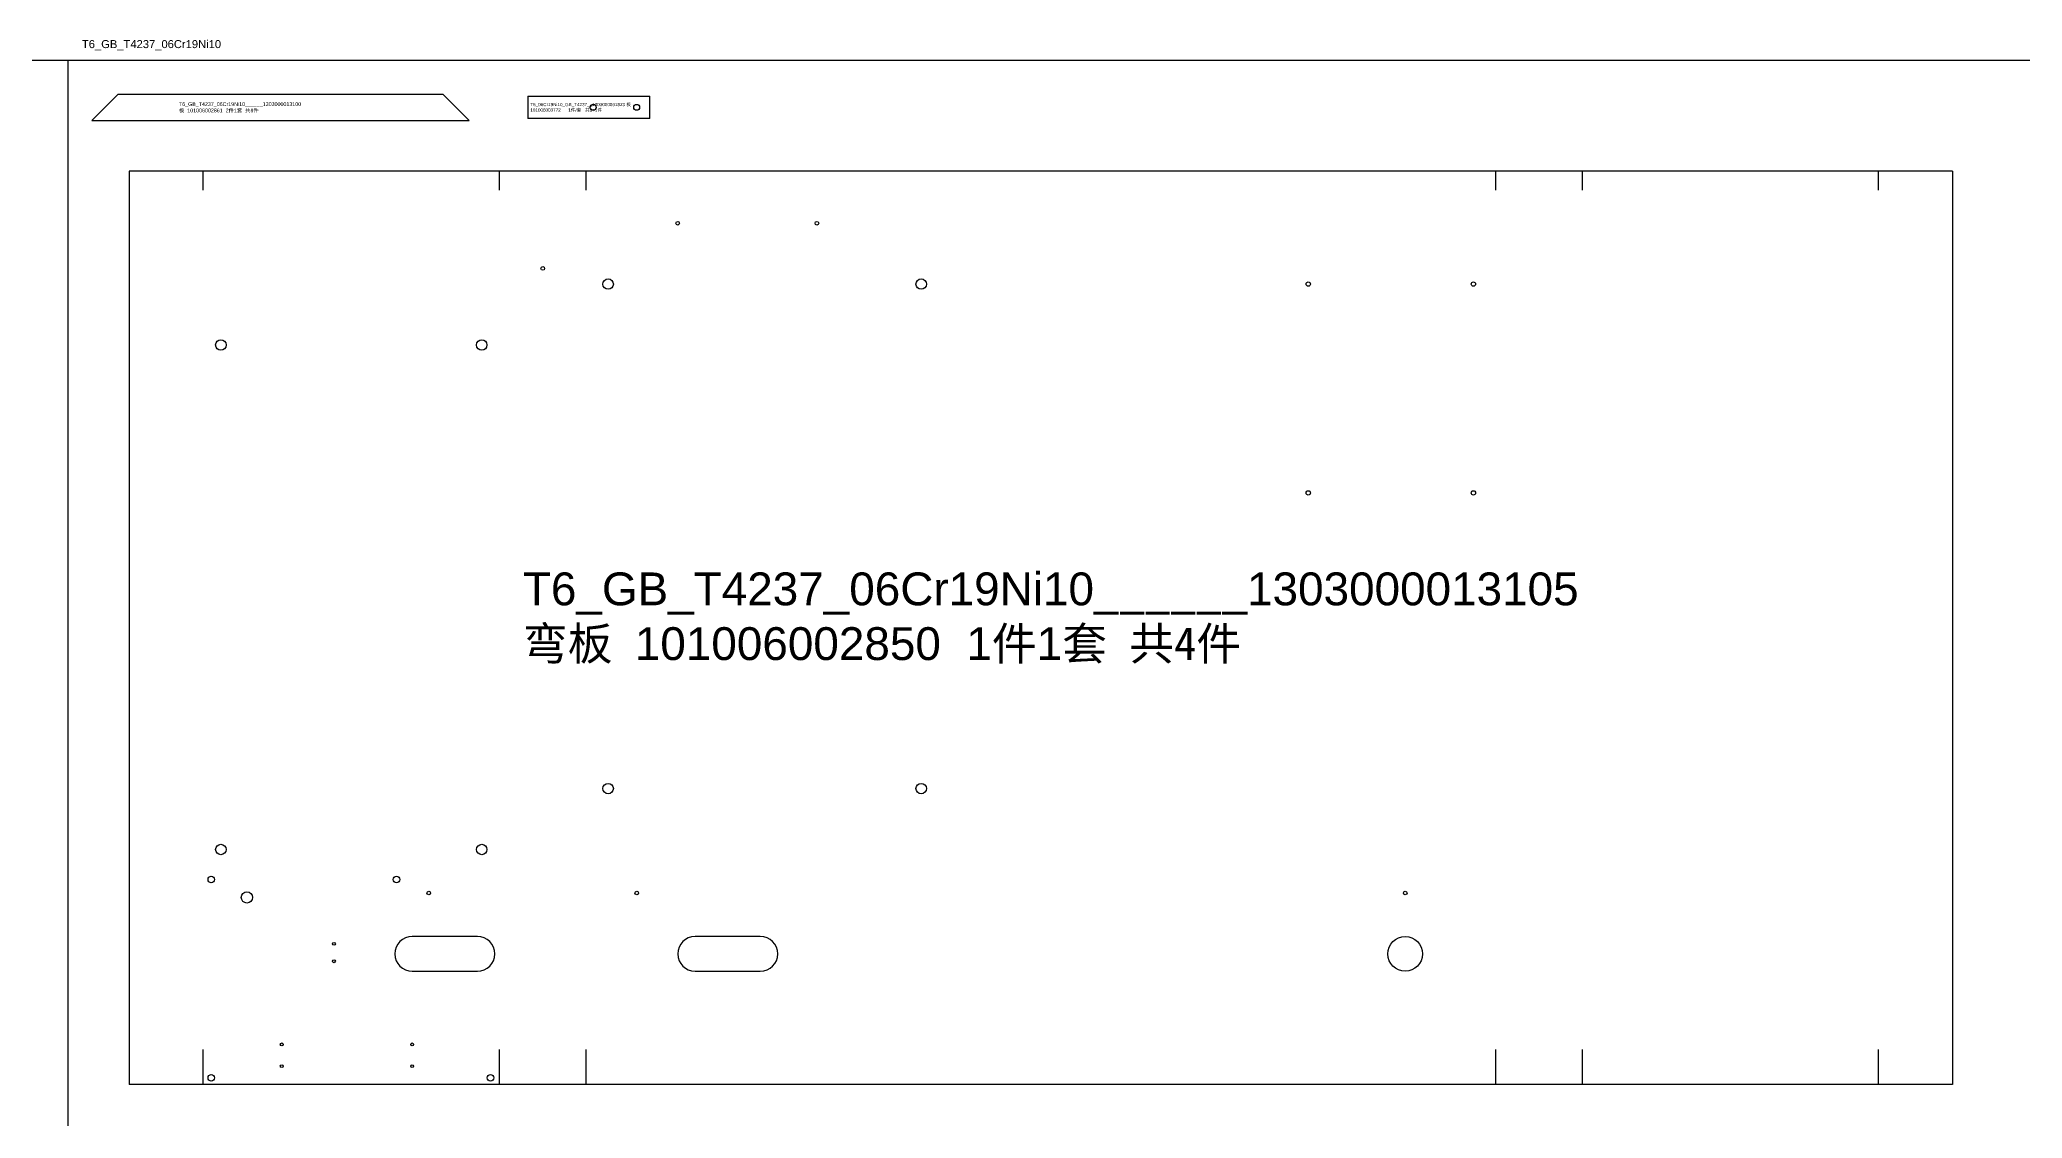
# Model space of a CAD drawing. Extents: x -9926 to 7440, y -3093 to 58.
# Drawn here: x 1058 to 3338, y -1182 to 58 of the extents above; entities that cross this region are included whole.
import ezdxf

# ---------------------------------------------------------------- set-up
doc = ezdxf.new("R2010")
doc.units = 0
doc.header["$MEASUREMENT"] = 0
doc.layers.get('0').update_dxf_attribs({"linetype": 'CONTINUOUS'})
doc.layers.add('标注', color=3, linetype='CONTINUOUS')
doc.layers.add('粗实线', color=7, linetype='CONTINUOUS')
doc.styles.get("Standard").update_dxf_attribs({"font": 'arial.ttf'})

# ---------------------------------------------------------------- blocks, each defined once
blk = doc.blocks.new('1303000013100_板_1010060028')
at = {"color": 7, "linetype": 'CONTINUOUS'}
for p, q in [((10272.8, 3389.3), (10302.8, 3419.3)), ((10676.8, 3419.3), (10302.8, 3419.3)), ((10706.8, 3389.3), (10676.8, 3419.3))]:
    blk.add_line(p, q, dxfattribs=at)
at = {"color": 7}
blk.add_line((10272.8, 3389.3), (10706.8, 3389.3), dxfattribs=at)
at = {"layer": '标注', "insert": (10373, 3410.3), "char_height": 4.37, "width": 142.861, "attachment_point": 1}
blk.add_mtext('T6_GB_T4237_06Cr19Ni10______1303000013100 {\\fSimSun|b0|i0|c134|p34;板 }101006002861  2{\\fSimSun|b0|i0|c134|p34;件}1{\\fSimSun|b0|i0|c134|p34;套 共8件}', dxfattribs=at)
blk = doc.blocks.new('1303000013105_弯板_101006002')
at = {"color": 7, "linetype": 'CONTINUOUS'}
for p, q in [((10246.1, 2272.6), (10246.1, 1222.6)), ((12342.7, 2272.6), (10246.1, 2272.6)), ((12342.7, 2272.6), (12342.7, 1222.6)), ((10646.6, 1392.6), (10571.6, 1392.6)), ((10971.9, 1392.6), (10896.9, 1392.6)), ((10571.6, 1352.6), (10646.6, 1352.6)), ((10896.9, 1352.6), (10971.9, 1352.6)), ((12342.7, 1222.6), (10246.1, 1222.6))]:
    blk.add_line(p, q, dxfattribs=at)
at = {"color": 6}
for p, q in [((10331.4, 2250.7), (10331.4, 2272.6)), ((10671.9, 2250.7), (10671.9, 2272.6)), ((10771.6, 2250.7), (10771.6, 2272.6)), ((11817.1, 2272.6), (11817.1, 2250.7)), ((11916.9, 2272.6), (11916.9, 2250.7)), ((12257.4, 2272.6), (12257.4, 2250.7)), ((10331.4, 1222.6), (10331.4, 1262.6)), ((10671.9, 1222.6), (10671.9, 1262.6)), ((10771.6, 1222.6), (10771.6, 1262.6)), ((11817.1, 1262.6), (11817.1, 1222.6)), ((11916.9, 1262.6), (11916.9, 1222.6)), ((12257.4, 1262.6), (12257.4, 1222.6))]:
    blk.add_line(p, q, dxfattribs=at)
at = {"color": 7, "linetype": 'CONTINUOUS'}
for centre, radius in [((10876.9, 2212.6), 2.1), ((11036.9, 2212.6), 2.1), ((10721.8, 2160.6), 2.1), ((10796.9, 2142.6), 6), ((11156.9, 2142.6), 6), ((11601.9, 2142.6), 2.5), ((11791.9, 2142.6), 2.5), ((10351.6, 2072.6), 6), ((10651.6, 2072.6), 6), ((11601.9, 1902.6), 2.5), ((11791.9, 1902.6), 2.5), ((10796.9, 1562.6), 6), ((11156.9, 1562.6), 6), ((10351.6, 1492.6), 6), ((10651.6, 1492.6), 6), ((10340.6, 1458.1), 3.75), ((10553.6, 1458.1), 3.75), ((10381.6, 1437.6), 6.5), ((10590.6, 1442.6), 2.1), ((10829.9, 1442.6), 2.1), ((11713.4, 1442.6), 2.1), ((11713.4, 1372.6), 20), ((10481.6, 1384.1), 1.65), ((10481.6, 1364.1), 1.65), ((10421.6, 1268.6), 1.65), ((10571.6, 1268.6), 1.65), ((10340.6, 1230.1), 3.75), ((10421.6, 1243.6), 1.65), ((10571.6, 1243.6), 1.65), ((10661.6, 1230.1), 3.75)]:
    blk.add_circle(centre, radius, dxfattribs=at)
for centre, start, end in [((10571.6, 1372.6), 90, 270), ((10646.6, 1372.6), 270, 90), ((10896.9, 1372.6), 90, 270), ((10971.9, 1372.6), 270, 90)]:
    blk.add_arc(centre, 20, start, end, dxfattribs=at)
at = {"layer": '标注', "insert": (10698.9, 1811.1), "char_height": 37.7548, "width": 1234.253, "attachment_point": 1}
blk.add_mtext('T6_GB_T4237_06Cr19Ni10______1303000013105 {\\fSimSun|b0|i0|c134|p34;弯板 }101006002850  1{\\fSimSun|b0|i0|c134|p34;件}1{\\fSimSun|b0|i0|c134|p34;套 共4件}', dxfattribs=at)

msp = doc.modelspace()

# ---------------------------------------------------------------- linework, layer by layer
at = {"color": 1}
for p, q in [((-9925.56189, 34.82289), (7440.09699, 34.82289)), ((1090.4584, 34.82289), (1090.4584, -2421.63551))]:
    msp.add_line(p, q, dxfattribs=at)
at = {"layer": '粗实线', "linetype": 'CONTINUOUS'}
for p, q in [((1619.69689, -6.40353), (1619.69689, -32.40353)), ((1619.69689, -6.40353), (1759.69689, -6.40353)), ((1759.69689, -32.40353), (1759.69689, -6.40353)), ((1759.69689, -32.40353), (1619.69689, -32.40353))]:
    msp.add_line(p, q, dxfattribs=at)
for centre in [(1694.69689, -19.40353), (1744.69689, -19.40353)]:
    msp.add_circle(centre, 3.4, dxfattribs=at)

# ---------------------------------------------------------------- block references
at = {"color": 2}
for name, p in [('1303000013100_板_1010060028', (-9154.63253, -3423.78178)), ('1303000013105_弯板_101006002', (-9085.05395, -2365.17613))]:
    msp.add_blockref(name, p, dxfattribs=at)

# ---------------------------------------------------------------- texts
at = {"color": 1, "insert": (1106.78559, 57.91844), "char_height": 9.2, "width": 161.3719509, "attachment_point": 1}
msp.add_mtext('T6_GB_T4237_06Cr19Ni10', dxfattribs=at)
at = {"color": 2, "insert": (1622.40796, -14.29208), "char_height": 3.75, "width": 139.6446616, "attachment_point": 1}
msp.add_mtext('T6_06Cr19Ni10_GB_T4237__1303000031823 {\\fSimSun|b0|i0|c134|p34;板 }101006003772      1{\\fSimSun|b0|i0|c134|p34;件}/{\\fSimSun|b0|i0|c134|p34;套}   {\\fSimSun|b0|i0|c134|p34;共}1+1{\\fSimSun|b0|i0|c134|p34;件}', dxfattribs=at)

doc.saveas('drawing.dxf')
